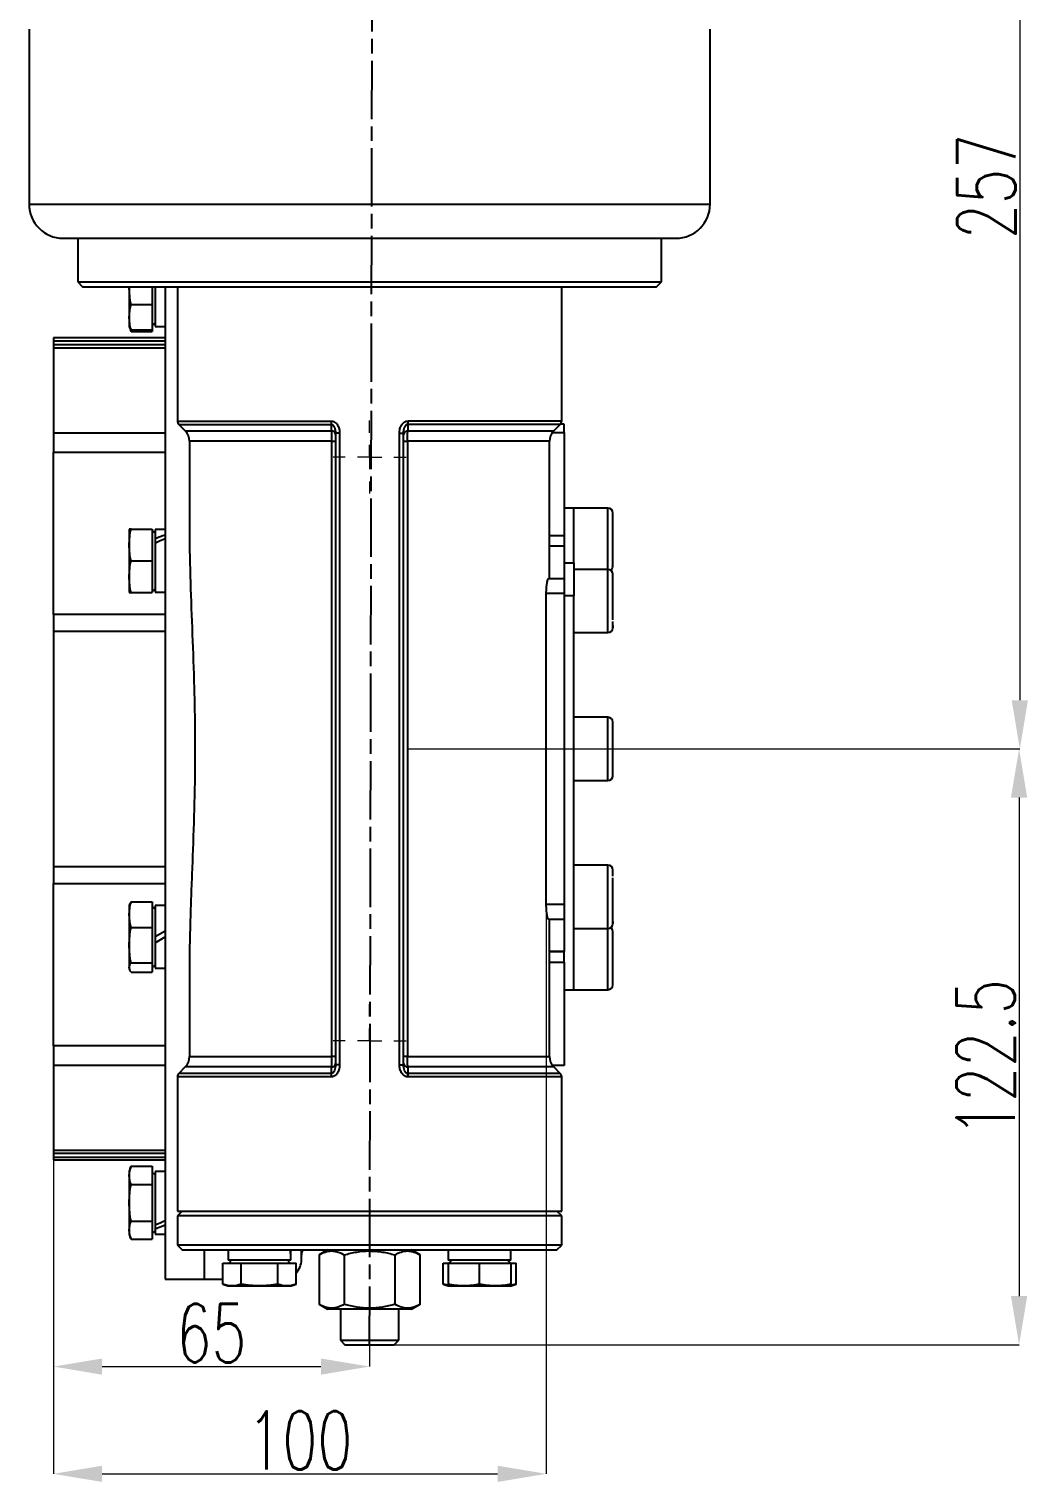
# Model space of a CAD drawing. Header units: millimetres. Extents: x 2301 to 4250, y 838 to 2217.
# Drawn here: x 2814.7 to 3020.1, y 1439.3 to 1738 of the extents above; entities that cross this region are included whole.
import ezdxf

# ---------------------------------------------------------------- set-up
doc = ezdxf.new("R2010")
doc.units = ezdxf.units.MM
doc.linetypes.add('AM_ISO08W050', pattern=[18, 12, -1.5, 3, -1.5])
for name, color, linetype, lineweight in [('10', 7, 'Continuous', 0), ('AM_5', 3, 'Continuous', 25), ('AM_7', 4, 'AM_ISO08W050', 25)]:
    doc.layers.add(name, color=color, linetype=linetype, lineweight=lineweight)
doc.styles.add('SLDTEXTSTYLE1', font='txt.shx', dxfattribs={"width": 0.7, "bigfont": 'gbcbig.shx'})
doc.dimstyles.new('SLDDIMSTYLE12$0', dxfattribs={"dimtxt": 12, "dimasz": 10, "dimexe": 0, "dimexo": 0.0625, "dimgap": 0.875, "dimtad": 1, "dimdec": 1, "dimlfac": 1.8, "dimrnd": 1e-09, "dimzin": 12, "dimdsep": 46, "dimtxsty": 'SLDTEXTSTYLE1', "dimcen": 0.09, "dimdle": 8.16, "dimclrd": 3, "dimclre": 3, "dimadec": 0, "dimazin": 3, "dimtfac": 1, "dimtdec": 1, "dimtofl": 0, "dimtmove": 0, "dimatfit": 3, "dimfxl": 0, "dimfrac": 2, "dimtolj": 1, "dimlwd": 5, "dimlwe": 5, "dimarcsym": 0})

# ---------------------------------------------------------------- blocks, each defined once
blk = doc.blocks.new('SW_CENTERMARKSYMBOL_5')
at = {"layer": '10', "color": 0}
for p, q in [((0, 1), (0, 1.5)), ((-1, 0), (-1.5, 0)), ((0, 0), (-0.5, 0)), ((0, 0), (0, 0.5)), ((0, 0), (0, -0.5)), ((0, 0), (0.5, 0)), ((1, 0), (1.5, 0)), ((0, -1), (0, -1.5))]:
    blk.add_line(p, q, dxfattribs=at)
blk = doc.blocks.new('SW_CENTERMARKSYMBOL_6')
at = {"layer": '10', "color": 0}
for p, q in [((0, 1), (0, 1.5)), ((-1, 0), (-1.5, 0)), ((0, 0), (-0.5, 0)), ((0, 0), (0, 0.5)), ((0, 0), (0, -0.5)), ((0, 0), (0.5, 0)), ((1, 0), (1.5, 0)), ((0, -1), (0, -1.5))]:
    blk.add_line(p, q, dxfattribs=at)
blk = doc.blocks.new('*D64')
at = {"layer": 'AM_5', "color": 3, "lineweight": 5, "transparency": 16777216}
blk.add_line((2944.78, 1824.98), (3018.4, 1824.98), dxfattribs=at)
at = {"layer": 'AM_5', "color": 3, "linetype": 'Continuous', "lineweight": 5, "transparency": 16777216}
for p, q in [((3018.4, 1814.98), (3018.4, 1599.98)), ((2892.57, 1589.98), (3018.4, 1589.98))]:
    blk.add_line(p, q, dxfattribs=at)
at = {"layer": 'AM_5', "color": 3, "transparency": 16777216}
for points in [[(3016.74, 1814.98), (3020.07, 1814.98), (3018.4, 1824.98)], [(3016.74, 1599.98), (3020.07, 1599.98), (3018.4, 1589.98)]]:
    blk.add_solid(points, dxfattribs=at)
at = {"layer": 'Defpoints', "color": 0, "transparency": 16777216}
for p in [(2944.72, 1824.98), (2892.51, 1589.98), (3018.4, 1589.98)]:
    blk.add_point(p, dxfattribs=at)
at = {"layer": 'AM_5', "color": 0, "transparency": 16777216, "insert": (3011.53, 1705.6), "char_height": 12, "attachment_point": 5, "rotation": 90, "style": 'SLDTEXTSTYLE1'}
blk.add_mtext('\\A1;257', dxfattribs=at)
blk = doc.blocks.new('*D65')
at = {"layer": 'AM_5', "color": 3, "lineweight": 5, "transparency": 16777216}
blk.add_line((2892.57, 1589.98), (3018.25, 1589.98), dxfattribs=at)
at = {"layer": 'AM_5', "color": 3, "linetype": 'Continuous', "lineweight": 5, "transparency": 16777216}
for p, q in [((3018.25, 1579.98), (3018.25, 1477.48)), ((2884.78, 1467.48), (3018.25, 1467.48))]:
    blk.add_line(p, q, dxfattribs=at)
at = {"layer": 'AM_5', "color": 3, "transparency": 16777216}
for points in [[(3016.58, 1579.98), (3019.92, 1579.98), (3018.25, 1589.98)], [(3016.58, 1477.48), (3019.92, 1477.48), (3018.25, 1467.48)]]:
    blk.add_solid(points, dxfattribs=at)
at = {"layer": 'Defpoints', "color": 0, "transparency": 16777216}
for p in [(2892.51, 1589.98), (2884.72, 1467.48), (3018.25, 1467.48)]:
    blk.add_point(p, dxfattribs=at)
at = {"layer": 'AM_5', "color": 0, "transparency": 16777216, "insert": (3011.38, 1526.44), "char_height": 12, "attachment_point": 5, "rotation": 90, "style": 'SLDTEXTSTYLE1'}
blk.add_mtext('\\A1;122.5', dxfattribs=at)
blk = doc.blocks.new('*D51')
at = {"layer": 'AM_5', "color": 3, "lineweight": 5, "transparency": 16777216}
blk.add_line((2819.72, 1505.42), (2819.72, 1463), dxfattribs=at)
at = {"layer": 'AM_5', "color": 3, "linetype": 'Continuous', "lineweight": 5, "transparency": 16777216}
for p, q in [((2884.72, 1474.93), (2884.72, 1463)), ((2829.72, 1463), (2874.72, 1463))]:
    blk.add_line(p, q, dxfattribs=at)
at = {"layer": 'AM_5', "color": 3, "transparency": 16777216}
for points in [[(2829.72, 1464.66), (2829.72, 1461.33), (2819.72, 1463)], [(2874.72, 1464.66), (2874.72, 1461.33), (2884.72, 1463)]]:
    blk.add_solid(points, dxfattribs=at)
at = {"layer": 'Defpoints', "color": 0, "transparency": 16777216}
for p in [(2819.72, 1505.48), (2884.72, 1475), (2884.72, 1463)]:
    blk.add_point(p, dxfattribs=at)
at = {"layer": 'AM_5', "color": 0, "transparency": 16777216, "insert": (2852.22, 1469.87), "char_height": 12, "attachment_point": 5, "style": 'SLDTEXTSTYLE1'}
blk.add_mtext('\\A1;65', dxfattribs=at)
blk = doc.blocks.new('*D66')
at = {"layer": 'AM_5', "color": 3, "linetype": 'Continuous', "lineweight": 5, "transparency": 16777216}
for p, q in [((2921.05, 1557.92), (2921.05, 1440.95)), ((2829.72, 1440.95), (2911.05, 1440.95))]:
    blk.add_line(p, q, dxfattribs=at)
at = {"layer": 'AM_5', "color": 3, "lineweight": 5, "transparency": 16777216}
blk.add_line((2819.72, 1505.42), (2819.72, 1440.95), dxfattribs=at)
at = {"layer": 'AM_5', "color": 3, "transparency": 16777216}
for points in [[(2829.72, 1442.62), (2829.72, 1439.28), (2819.72, 1440.95)], [(2911.05, 1442.62), (2911.05, 1439.28), (2921.05, 1440.95)]]:
    blk.add_solid(points, dxfattribs=at)
at = {"layer": 'Defpoints', "color": 0, "transparency": 16777216}
for p in [(2921.05, 1557.98), (2819.72, 1505.48), (2921.05, 1440.95)]:
    blk.add_point(p, dxfattribs=at)
at = {"layer": 'AM_5', "color": 0, "transparency": 16777216, "insert": (2870.39, 1447.82), "char_height": 12, "attachment_point": 5, "style": 'SLDTEXTSTYLE1'}
blk.add_mtext('\\A1;100', dxfattribs=at)

msp = doc.modelspace()

# ---------------------------------------------------------------- linework, layer by layer
at = {"color": 7, "linetype": 'Continuous', "lineweight": 25}
for p, q in [((2814.721, 1737.979), (2814.721, 1701.98)), ((2954.721, 1701.98), (2954.721, 1737.979)), ((2814.721, 1701.98), (2954.721, 1701.98)), ((2824.721, 1694.98), (2824.721, 1685.98)), ((2944.721, 1685.98), (2944.721, 1694.98)), ((2824.721, 1685.98), (2825.721, 1684.98)), ((2824.721, 1685.98), (2944.721, 1685.98)), ((2825.721, 1684.98), (2943.721, 1684.98)), ((2835.321, 1684.974), (2835.321, 1678.695)), ((2840.021, 1684.98), (2840.021, 1681.349)), ((2840.621, 1684.98), (2840.621, 1676.852)), ((2842.721, 1684.98), (2842.721, 1480.98)), ((2845.221, 1684.98), (2845.221, 1657.394)), ((2924.221, 1657.394), (2924.221, 1684.98)), ((2943.721, 1684.98), (2944.721, 1685.98)), ((2835.321, 1678.695), (2835.321, 1676.792)), ((2835.687, 1681.349), (2840.021, 1681.349)), ((2840.021, 1681.349), (2840.021, 1676.042)), ((2835.321, 1676.792), (2835.414, 1676.535)), ((2835.491, 1676.562), (2835.687, 1676.042)), ((2835.51, 1676.273), (2835.687, 1675.786)), ((2835.687, 1675.786), (2835.642, 1676.016)), ((2840.021, 1676.042), (2835.687, 1676.042)), ((2835.687, 1675.786), (2840.021, 1675.786)), ((2840.021, 1676.957), (2840.621, 1677.557)), ((2840.021, 1676.042), (2840.021, 1675.786)), ((2840.621, 1676.852), (2842.721, 1676.852)), ((2842.721, 1674.48), (2819.721, 1674.48)), ((2819.721, 1674.48), (2819.721, 1673.904)), ((2819.721, 1673.904), (2842.721, 1673.904)), ((2819.721, 1673.904), (2819.721, 1673.089)), ((2842.721, 1673.089), (2819.721, 1673.089)), ((2819.721, 1673.089), (2819.721, 1672.445)), ((2819.721, 1672.445), (2842.721, 1672.445)), ((2819.721, 1672.445), (2819.721, 1654.975)), ((2819.721, 1654.975), (2842.721, 1654.975)), ((2819.721, 1654.975), (2819.721, 1650.997)), ((2845.221, 1657.394), (2876.804, 1657.394)), ((2845.514, 1656.687), (2846.842, 1655.358)), ((2845.514, 1656.687), (2876.863, 1656.687)), ((2846.842, 1655.358), (2876.867, 1655.358)), ((2876.867, 1655.358), (2876.863, 1656.687)), ((2877.721, 1654.927), (2877.721, 1525.032)), ((2878.565, 1654.927), (2877.721, 1654.927)), ((2878.565, 1654.927), (2878.565, 1525.032)), ((2890.877, 1525.032), (2890.877, 1654.927)), ((2890.877, 1654.927), (2891.721, 1654.927)), ((2891.721, 1525.032), (2891.721, 1654.927)), ((2892.579, 1656.687), (2892.574, 1655.358)), ((2892.574, 1655.358), (2922.6, 1655.358)), ((2923.928, 1656.687), (2892.579, 1656.687)), ((2924.221, 1657.394), (2892.638, 1657.394)), ((2922.318, 1655.034), (2924.721, 1655.034)), ((2922.6, 1655.358), (2923.928, 1656.687)), ((2924.721, 1656.761), (2923.995, 1656.761)), ((2924.721, 1655.034), (2924.721, 1656.761)), ((2924.721, 1655.034), (2924.721, 1633.82)), ((2847.721, 1653.237), (2847.721, 1633.35)), ((2876.931, 1653.237), (2847.721, 1653.237)), ((2876.931, 1653.237), (2877.721, 1653.237)), ((2876.931, 1526.722), (2876.931, 1653.237)), ((2891.721, 1653.237), (2892.51, 1653.237)), ((2892.51, 1653.237), (2892.51, 1526.722)), ((2921.721, 1653.237), (2892.51, 1653.237)), ((2921.721, 1624.98), (2921.721, 1653.237)), ((2819.721, 1650.997), (2842.721, 1650.997)), ((2819.721, 1617.616), (2819.721, 1650.997)), ((2926.721, 1639.48), (2924.721, 1639.48)), ((2933.721, 1639.48), (2926.721, 1639.48)), ((2926.721, 1628.163), (2926.721, 1639.48)), ((2933.721, 1626.885), (2933.721, 1639.48)), ((2835.321, 1635.131), (2835.321, 1631.881)), ((2835.687, 1635.131), (2840.021, 1635.131)), ((2840.021, 1635.131), (2840.021, 1628.631)), ((2840.621, 1634.366), (2840.021, 1634.966)), ((2842.721, 1635.071), (2840.621, 1635.071)), ((2840.621, 1635.071), (2840.621, 1633.184)), ((2835.321, 1631.881), (2835.321, 1625.381)), ((2840.621, 1633.184), (2840.621, 1632.686)), ((2840.621, 1632.686), (2840.621, 1632.246)), ((2840.621, 1632.246), (2840.621, 1622.191)), ((2924.721, 1633.82), (2921.721, 1633.82)), ((2924.721, 1631.699), (2921.721, 1631.699)), ((2924.721, 1633.82), (2924.721, 1631.699)), ((2924.721, 1631.699), (2924.721, 1624.98)), ((2835.687, 1628.631), (2840.021, 1628.631)), ((2840.021, 1628.631), (2840.021, 1622.131)), ((2926.721, 1628.163), (2924.721, 1628.163)), ((2926.721, 1628.163), (2926.721, 1621.48)), ((2835.321, 1625.381), (2835.321, 1622.131)), ((2924.721, 1624.98), (2921.504, 1624.98)), ((2924.721, 1624.98), (2924.721, 1621.98)), ((2933.721, 1626.885), (2926.721, 1626.885)), ((2933.721, 1613.885), (2933.721, 1626.885)), ((2835.687, 1622.131), (2840.021, 1622.131)), ((2840.021, 1622.296), (2840.621, 1622.896)), ((2840.621, 1622.191), (2842.721, 1622.191)), ((2921.053, 1557.98), (2921.053, 1621.98)), ((2921.053, 1621.98), (2924.721, 1621.98)), ((2924.721, 1621.98), (2924.721, 1557.98)), ((2926.721, 1621.48), (2924.721, 1621.48)), ((2926.721, 1540.48), (2926.721, 1621.48)), ((2842.721, 1617.616), (2819.721, 1617.616)), ((2819.721, 1617.616), (2819.721, 1614.152)), ((2842.721, 1614.152), (2819.721, 1614.152)), ((2819.721, 1614.152), (2819.721, 1565.808)), ((2926.721, 1613.885), (2933.721, 1613.885)), ((2933.721, 1596.48), (2926.721, 1596.48)), ((2933.721, 1583.48), (2933.721, 1596.48)), ((2926.721, 1583.48), (2933.721, 1583.48)), ((2819.721, 1565.808), (2842.721, 1565.808)), ((2819.721, 1565.808), (2819.721, 1562.344)), ((2933.721, 1566.074), (2926.721, 1566.074)), ((2933.721, 1553.074), (2933.721, 1566.074)), ((2819.721, 1562.344), (2842.721, 1562.344)), ((2819.721, 1528.962), (2819.721, 1562.344)), ((2835.414, 1558.086), (2835.321, 1557.829)), ((2835.321, 1557.829), (2835.321, 1555.925)), ((2835.687, 1558.578), (2835.491, 1558.058)), ((2835.687, 1558.578), (2840.021, 1558.578)), ((2840.021, 1558.578), (2840.021, 1553.271)), ((2840.621, 1557.064), (2840.021, 1557.664)), ((2842.721, 1557.769), (2840.621, 1557.769)), ((2840.621, 1557.769), (2840.621, 1551.329)), ((2924.721, 1557.98), (2921.053, 1557.98)), ((2924.721, 1557.98), (2924.721, 1554.98)), ((2835.321, 1555.925), (2835.321, 1549.646)), ((2835.687, 1553.271), (2840.021, 1553.271)), ((2840.021, 1553.271), (2840.021, 1546.021)), ((2921.504, 1554.98), (2924.721, 1554.98)), ((2921.721, 1526.722), (2921.721, 1554.98)), ((2924.721, 1554.98), (2924.721, 1548.346)), ((2842.721, 1552.541), (2840.621, 1551.329)), ((2840.621, 1551.329), (2840.621, 1550.116)), ((2840.621, 1550.116), (2842.721, 1551.329)), ((2926.721, 1553.074), (2933.721, 1553.074)), ((2933.721, 1540.48), (2933.721, 1553.074)), ((2835.321, 1549.646), (2835.321, 1545.05)), ((2840.621, 1550.116), (2840.621, 1544.889)), ((2924.721, 1548.346), (2921.721, 1548.346)), ((2924.721, 1548.26), (2921.721, 1548.26)), ((2924.721, 1548.26), (2924.721, 1548.346)), ((2924.721, 1546.139), (2924.721, 1548.26)), ((2835.321, 1545.05), (2835.321, 1544.829)), ((2835.321, 1544.829), (2835.414, 1544.572)), ((2835.687, 1546.021), (2840.021, 1546.021)), ((2840.021, 1546.021), (2840.021, 1544.079)), ((2840.021, 1544.994), (2840.621, 1545.594)), ((2840.621, 1544.889), (2842.721, 1544.889)), ((2847.721, 1546.609), (2847.721, 1526.722)), ((2921.721, 1546.139), (2924.721, 1546.139)), ((2924.721, 1546.139), (2924.721, 1524.926)), ((2835.687, 1544.079), (2840.021, 1544.079)), ((2924.721, 1540.48), (2926.721, 1540.48)), ((2926.721, 1540.48), (2933.721, 1540.48)), ((2819.721, 1528.962), (2819.721, 1524.984)), ((2842.721, 1528.962), (2819.721, 1528.962)), ((2847.721, 1526.722), (2876.931, 1526.722)), ((2877.721, 1526.722), (2876.931, 1526.722)), ((2892.51, 1526.722), (2891.721, 1526.722)), ((2892.51, 1526.722), (2921.721, 1526.722)), ((2819.721, 1524.984), (2842.721, 1524.984)), ((2819.721, 1524.984), (2819.721, 1507.514)), ((2846.842, 1524.601), (2845.514, 1523.273)), ((2876.867, 1524.601), (2846.842, 1524.601)), ((2876.863, 1523.273), (2876.867, 1524.601)), ((2878.565, 1525.032), (2877.721, 1525.032)), ((2890.877, 1525.032), (2891.721, 1525.032)), ((2892.574, 1524.601), (2892.579, 1523.273)), ((2922.6, 1524.601), (2892.574, 1524.601)), ((2924.721, 1524.926), (2922.318, 1524.926)), ((2923.928, 1523.273), (2922.6, 1524.601)), ((2845.221, 1522.565), (2845.221, 1494.98)), ((2876.804, 1522.565), (2845.221, 1522.565)), ((2876.863, 1523.273), (2845.514, 1523.273)), ((2923.928, 1523.273), (2892.579, 1523.273)), ((2924.221, 1522.565), (2892.638, 1522.565)), ((2924.221, 1494.98), (2924.221, 1522.565)), ((2819.721, 1507.514), (2842.721, 1507.514)), ((2819.721, 1507.514), (2819.721, 1506.87)), ((2819.721, 1506.87), (2842.721, 1506.87)), ((2819.721, 1506.87), (2819.721, 1506.056)), ((2819.721, 1506.056), (2842.721, 1506.056)), ((2819.721, 1506.056), (2819.721, 1505.48)), ((2819.721, 1505.48), (2842.721, 1505.48)), ((2835.687, 1504.173), (2835.321, 1503.168)), ((2835.321, 1503.168), (2835.321, 1502.297)), ((2835.687, 1504.173), (2840.021, 1504.173)), ((2840.021, 1504.173), (2840.021, 1500.421)), ((2840.621, 1502.403), (2840.021, 1503.003)), ((2842.721, 1503.108), (2840.621, 1503.108)), ((2840.621, 1503.108), (2840.621, 1492.114)), ((2835.321, 1502.297), (2835.321, 1496.668)), ((2835.687, 1500.421), (2840.021, 1500.421)), ((2840.021, 1500.421), (2840.021, 1492.915)), ((2835.321, 1496.668), (2835.321, 1491.039)), ((2846.221, 1494.98), (2845.221, 1493.98)), ((2845.221, 1494.98), (2924.221, 1494.98)), ((2845.221, 1493.98), (2845.221, 1487.98)), ((2924.221, 1493.98), (2845.221, 1493.98)), ((2924.221, 1493.98), (2923.221, 1494.98)), ((2924.221, 1487.98), (2924.221, 1493.98)), ((2835.321, 1491.039), (2835.321, 1490.168)), ((2835.687, 1492.915), (2840.021, 1492.915)), ((2840.021, 1492.915), (2840.021, 1489.162)), ((2840.021, 1490.333), (2840.621, 1490.933)), ((2840.621, 1492.114), (2840.621, 1491.847)), ((2840.621, 1491.847), (2840.621, 1491.338)), ((2840.621, 1491.338), (2840.621, 1490.228)), ((2835.321, 1490.168), (2835.687, 1489.162)), ((2835.687, 1489.162), (2840.021, 1489.162)), ((2840.621, 1490.228), (2842.721, 1490.228)), ((2845.221, 1487.98), (2846.221, 1486.98)), ((2924.221, 1487.98), (2845.221, 1487.98)), ((2923.221, 1486.98), (2924.221, 1487.98)), ((2846.221, 1486.98), (2923.221, 1486.98)), ((2850.721, 1486.98), (2850.721, 1480.98)), ((2855.653, 1486.98), (2855.653, 1484.88)), ((2868.533, 1484.88), (2855.653, 1484.88)), ((2856.358, 1484.88), (2855.758, 1484.28)), ((2868.428, 1484.28), (2867.828, 1484.88)), ((2868.533, 1484.88), (2868.533, 1486.98)), ((2876.096, 1486.98), (2874.329, 1485.959)), ((2874.329, 1485.959), (2874.329, 1475.8)), ((2879.525, 1485.959), (2879.525, 1475.8)), ((2889.917, 1485.959), (2889.917, 1475.8)), ((2895.113, 1485.959), (2893.346, 1486.98)), ((2895.113, 1475.8), (2895.113, 1485.959)), ((2900.908, 1486.98), (2900.908, 1484.88)), ((2913.788, 1484.88), (2900.908, 1484.88)), ((2901.613, 1484.88), (2901.013, 1484.28)), ((2913.683, 1484.28), (2913.083, 1484.88)), ((2913.788, 1484.88), (2913.788, 1486.98)), ((2854.588, 1479.946), (2854.588, 1484.28)), ((2854.588, 1484.28), (2858.341, 1484.28)), ((2858.341, 1479.946), (2858.341, 1484.28)), ((2858.341, 1484.28), (2865.846, 1484.28)), ((2865.846, 1479.946), (2865.846, 1484.28)), ((2865.846, 1484.28), (2869.599, 1484.28)), ((2869.599, 1479.946), (2869.599, 1484.28)), ((2899.843, 1479.946), (2899.843, 1484.28)), ((2899.843, 1484.28), (2900.848, 1484.28)), ((2900.848, 1484.28), (2900.848, 1479.946)), ((2900.848, 1484.28), (2907.348, 1484.28)), ((2907.348, 1479.946), (2907.348, 1484.28)), ((2907.348, 1484.28), (2913.848, 1484.28)), ((2913.848, 1484.28), (2914.854, 1484.28)), ((2913.848, 1479.946), (2913.848, 1484.28)), ((2914.854, 1479.946), (2914.854, 1484.28)), ((2842.721, 1480.98), (2850.721, 1480.98)), ((2850.721, 1480.98), (2854.588, 1480.98)), ((2854.588, 1479.946), (2855.593, 1479.58)), ((2855.593, 1479.58), (2856.464, 1479.58)), ((2856.464, 1479.58), (2862.093, 1479.58)), ((2862.093, 1479.58), (2867.723, 1479.58)), ((2867.723, 1479.58), (2868.593, 1479.58)), ((2868.593, 1479.58), (2869.599, 1479.946)), ((2899.843, 1479.946), (2900.848, 1479.58)), ((2900.848, 1479.75), (2899.843, 1479.946)), ((2900.848, 1479.58), (2904.098, 1479.58)), ((2904.098, 1479.58), (2910.598, 1479.58)), ((2910.598, 1479.58), (2913.848, 1479.58)), ((2913.848, 1479.58), (2914.854, 1479.946)), ((2914.854, 1479.946), (2913.848, 1479.75)), ((2874.329, 1475.8), (2876.096, 1474.78)), ((2893.346, 1474.78), (2895.113, 1475.8)), ((2893.346, 1474.78), (2876.096, 1474.78)), ((2878.721, 1474.78), (2878.721, 1468.427)), ((2890.721, 1468.427), (2890.721, 1474.78)), ((2878.721, 1468.427), (2879.668, 1467.48)), ((2878.721, 1468.427), (2890.721, 1468.427)), ((2879.668, 1467.48), (2889.774, 1467.48)), ((2889.774, 1467.48), (2890.721, 1468.427))]:
    msp.add_line(p, q, dxfattribs=at)
for centre, radius, start, end in [((2821.721, 1701.98), 7, 180, 270), ((2947.721, 1701.98), 7, 270, 0), ((2846.221, 1657.394), 1, 180, 225), ((2844.721, 1653.237), 3, 0, 45), ((2880.592, 1657.352), 3.789, 179.37276, 190.11896), ((2876.887, 1654.513), 0.845, 9.38345, 91.32758), ((2892.555, 1654.513), 0.845, 88.67242, 170.61655), ((2888.849, 1657.352), 3.789, 349.88104, 0.62724), ((2924.721, 1653.237), 3, 135, 180), ((2923.221, 1657.394), 1, 315, 0), ((2933.721, 1638.48), 1, 0, 90), ((2933.721, 1625.885), 1, 0, 90), ((2933.721, 1627.48), 1, 307.13605, 0), ((2933.721, 1614.885), 1, 270, 0), ((2933.721, 1595.48), 1, 0, 90), ((2933.721, 1584.48), 1, 270, 0), ((2933.721, 1565.074), 1, 0, 90), ((2933.721, 1554.074), 1, 270, 0), ((2933.721, 1552.48), 1, 0, 52.86395), ((2933.721, 1541.48), 1, 270, 0), ((2844.721, 1526.722), 3, 315, 0), ((2924.721, 1526.722), 3, 180, 225), ((2876.887, 1525.446), 0.845, 268.67242, 350.61655), ((2892.555, 1525.446), 0.845, 189.38345, 271.32758), ((2846.221, 1522.565), 1, 135, 180), ((2880.592, 1522.607), 3.789, 169.88104, 180.62724), ((2888.849, 1522.607), 3.789, 359.37276, 10.11896), ((2923.221, 1522.565), 1, 0, 45), ((2866.721, 1484.98), 4, 316.01603, 360), ((2872.721, 1485.98), 2, 150, 180)]:
    msp.add_arc(centre, radius, start, end, dxfattribs=at)
for centre, major_axis, ratio, start_param, end_param in [((2840.621, 1628.631), (11.01, 5.224), 0.3419987, 1.2205244, 1.409921), ((2842.721, 1628.631), (11.01, 5.224), 0.3419987, 1.409921, 1.5993177), ((2840.621, 1496.668), (11.01, 5.224), 0.3419987, 4.5515137, 4.7409104), ((2842.721, 1496.668), (11.01, 5.224), 0.3419987, 4.362117, 4.5515137), ((2862.093, 1484.88), (0, 11.154), 0.5773503, 4.712389, 4.9017857), ((2862.093, 1486.98), (0, 11.154), 0.5773503, 4.6181162, 4.712389)]:
    msp.add_ellipse(centre, major_axis=major_axis, ratio=ratio, start_param=start_param, end_param=end_param, dxfattribs=at)
for points, knots in [([(2821.721, 1694.98), (2821.721, 1694.98), (2828.359, 1694.98), (2851.988, 1694.98), (2868.013, 1694.98), (2901.429, 1694.98), (2917.454, 1694.98), (2941.083, 1694.98), (2947.721, 1694.98), (2947.721, 1694.98)], [0, 0, 0, 0, 0.25, 0.25, 0.5, 0.5, 0.75, 0.75, 1, 1, 1, 1]), ([(2876.804, 1657.394), (2876.844, 1657.393), (2876.922, 1657.391), (2877.04, 1657.376), (2877.154, 1657.351), (2877.267, 1657.317), (2877.377, 1657.272), (2877.485, 1657.217), (2877.669, 1657.105), (2877.914, 1656.894), (2878.161, 1656.555), (2878.35, 1656.173), (2878.461, 1655.816), (2878.526, 1655.492), (2878.559, 1655.213), (2878.563, 1655.023), (2878.565, 1654.927)], [0, 0, 0, 0, 0.0359777, 0.0714782, 0.1067522, 0.1420549, 0.177641, 0.2137593, 0.2506477, 0.3715956, 0.5007582, 0.6220505, 0.7499647, 0.8318195, 0.9149841, 1, 1, 1, 1]), ([(2876.863, 1656.687), (2876.932, 1656.694), (2876.999, 1656.685), (2877.131, 1656.634), (2877.193, 1656.593), (2877.363, 1656.432), (2877.455, 1656.278), (2877.595, 1655.93), (2877.643, 1655.739), (2877.707, 1655.338), (2877.721, 1655.134), (2877.721, 1654.927)], [0, 0, 0, 0, 0.125, 0.125, 0.25, 0.25, 0.5, 0.5, 0.75, 0.75, 1, 1, 1, 1]), ([(2876.867, 1655.358), (2876.888, 1655.079), (2876.903, 1654.75), (2876.92, 1654.206), (2876.924, 1654.015), (2876.93, 1653.631), (2876.931, 1653.436), (2876.931, 1653.237)], [0, 0, 0, 0, 0.5, 0.5, 0.75, 0.75, 1, 1, 1, 1]), ([(2890.877, 1654.927), (2890.877, 1654.985), (2890.879, 1655.099), (2890.891, 1655.269), (2890.91, 1655.436), (2890.937, 1655.601), (2890.991, 1655.849), (2891.091, 1656.171), (2891.28, 1656.554), (2891.527, 1656.893), (2891.795, 1657.124), (2892.035, 1657.262), (2892.229, 1657.338), (2892.431, 1657.385), (2892.569, 1657.391), (2892.638, 1657.394)], [0, 0, 0, 0, 0.0511084, 0.1014858, 0.151244, 0.2004988, 0.2493698, 0.3775102, 0.499052, 0.6282754, 0.7493044, 0.8133539, 0.8755899, 0.9373493, 1, 1, 1, 1]), ([(2891.721, 1654.927), (2891.721, 1655.136), (2891.736, 1655.34), (2891.799, 1655.739), (2891.848, 1655.932), (2891.987, 1656.279), (2892.079, 1656.433), (2892.306, 1656.647), (2892.442, 1656.701), (2892.579, 1656.687)], [0, 0, 0, 0, 0.25, 0.25, 0.5, 0.5, 0.75, 0.75, 1, 1, 1, 1]), ([(2892.51, 1653.237), (2892.51, 1653.638), (2892.516, 1654.026), (2892.533, 1654.57), (2892.54, 1654.745), (2892.555, 1655.069), (2892.564, 1655.219), (2892.574, 1655.358)], [0, 0, 0, 0, 0.5, 0.5, 0.75, 0.75, 1, 1, 1, 1]), ([(2934.721, 1632.98), (2934.721, 1634.438), (2934.721, 1635.837), (2934.721, 1637.9), (2934.721, 1638.48), (2934.721, 1638.48)], [0, 0, 0, 0, 0.5, 0.5, 1, 1, 1, 1]), ([(2847.721, 1633.35), (2847.721, 1629.91), (2847.809, 1626.424), (2848.047, 1619.362), (2848.197, 1615.787), (2848.475, 1608.544), (2848.603, 1604.876), (2848.738, 1599.303), (2848.773, 1597.431), (2848.82, 1593.705), (2848.832, 1591.847), (2848.832, 1586.284), (2848.784, 1582.593), (2848.608, 1575.244), (2848.481, 1571.586), (2848.272, 1566.125), (2848.199, 1564.308), (2848.058, 1560.685), (2847.99, 1558.889), (2847.81, 1553.547), (2847.721, 1550.048), (2847.721, 1546.609)], [0, 0, 0, 0, 0.125, 0.125, 0.25, 0.25, 0.375, 0.375, 0.4375, 0.4375, 0.5, 0.5, 0.625, 0.625, 0.75, 0.75, 0.8125, 0.8125, 0.875, 0.875, 1, 1, 1, 1]), ([(2934.721, 1627.48), (2934.721, 1627.48), (2934.721, 1628.059), (2934.721, 1630.122), (2934.721, 1631.521), (2934.721, 1632.98)], [0, 0, 0, 0, 0.5, 0.5, 1, 1, 1, 1]), ([(2921.053, 1621.98), (2921.053, 1622.179), (2921.056, 1622.375), (2921.071, 1622.759), (2921.082, 1622.951), (2921.11, 1623.314), (2921.127, 1623.487), (2921.166, 1623.813), (2921.188, 1623.967), (2921.235, 1624.242), (2921.259, 1624.366), (2921.31, 1624.584), (2921.336, 1624.677), (2921.386, 1624.826), (2921.411, 1624.883), (2921.46, 1624.96), (2921.482, 1624.98), (2921.504, 1624.98)], [0, 0, 0, 0, 0.125, 0.125, 0.25, 0.25, 0.375, 0.375, 0.5, 0.5, 0.625, 0.625, 0.75, 0.75, 0.875, 0.875, 1, 1, 1, 1]), ([(2934.721, 1616.496), (2934.721, 1617.265), (2934.721, 1618.245), (2934.721, 1620.379), (2934.721, 1621.485), (2934.721, 1623.495), (2934.721, 1624.354), (2934.721, 1625.563), (2934.721, 1625.885), (2934.721, 1625.885)], [0, 0, 0, 0, 0.25, 0.25, 0.5, 0.5, 0.75, 0.75, 1, 1, 1, 1]), ([(2934.721, 1615.329), (2934.721, 1615.205), (2934.721, 1614.952), (2934.721, 1614.847), (2934.721, 1614.968), (2934.721, 1615.313), (2934.721, 1615.845), (2934.721, 1616.146)], [0, 0, 0, 0, 0.1833323, 0.3755484, 0.5677645, 0.7559863, 1, 1, 1, 1]), ([(2934.721, 1584.48), (2934.721, 1584.48), (2934.721, 1585.059), (2934.721, 1587.122), (2934.721, 1588.521), (2934.721, 1591.438), (2934.721, 1592.837), (2934.721, 1594.9), (2934.721, 1595.48), (2934.721, 1595.48)], [0, 0, 0, 0, 0.25, 0.25, 0.5, 0.5, 0.75, 0.75, 1, 1, 1, 1]), ([(2934.721, 1563.813), (2934.721, 1564.113), (2934.721, 1564.643), (2934.721, 1565.001), (2934.721, 1565.05), (2934.721, 1565.074)], [0, 0, 0, 0, 0.3907619, 0.6921826, 1, 1, 1, 1]), ([(2934.721, 1554.518), (2934.721, 1554.394), (2934.721, 1554.141), (2934.721, 1554.038), (2934.721, 1554.151), (2934.721, 1554.588), (2934.721, 1555.591), (2934.721, 1557.071), (2934.721, 1558.447), (2934.721, 1559.575), (2934.721, 1560.699), (2934.721, 1562.09), (2934.721, 1562.922), (2934.721, 1563.463)], [0, 0, 0, 0, 0.0714521, 0.1463666, 0.2212811, 0.2946388, 0.4309111, 0.5671833, 0.640541, 0.7154555, 0.79037, 0.8637278, 1, 1, 1, 1]), ([(2921.504, 1554.98), (2921.482, 1554.98), (2921.46, 1554.999), (2921.412, 1555.075), (2921.387, 1555.132), (2921.336, 1555.282), (2921.31, 1555.374), (2921.26, 1555.59), (2921.235, 1555.716), (2921.189, 1555.991), (2921.167, 1556.142), (2921.128, 1556.469), (2921.111, 1556.644), (2921.068, 1557.186), (2921.053, 1557.581), (2921.053, 1557.98)], [0, 0, 0, 0, 0.125, 0.125, 0.25, 0.25, 0.375, 0.375, 0.5, 0.5, 0.625, 0.625, 0.75, 0.75, 1, 1, 1, 1]), ([(2934.721, 1546.98), (2934.721, 1548.438), (2934.721, 1549.837), (2934.721, 1551.9), (2934.721, 1552.48), (2934.721, 1552.48)], [0, 0, 0, 0, 0.5, 0.5, 1, 1, 1, 1]), ([(2934.721, 1541.48), (2934.721, 1541.48), (2934.721, 1542.059), (2934.721, 1544.122), (2934.721, 1545.521), (2934.721, 1546.98)], [0, 0, 0, 0, 0.5, 0.5, 1, 1, 1, 1]), ([(2876.931, 1526.722), (2876.931, 1526.322), (2876.926, 1525.933), (2876.909, 1525.389), (2876.902, 1525.214), (2876.886, 1524.891), (2876.877, 1524.74), (2876.867, 1524.601)], [0, 0, 0, 0, 0.5, 0.5, 0.75, 0.75, 1, 1, 1, 1]), ([(2892.574, 1524.601), (2892.554, 1524.881), (2892.538, 1525.209), (2892.522, 1525.753), (2892.517, 1525.944), (2892.512, 1526.328), (2892.51, 1526.524), (2892.51, 1526.722)], [0, 0, 0, 0, 0.5, 0.5, 0.75, 0.75, 1, 1, 1, 1]), ([(2878.565, 1525.032), (2878.564, 1524.974), (2878.563, 1524.86), (2878.551, 1524.69), (2878.532, 1524.523), (2878.505, 1524.359), (2878.451, 1524.11), (2878.35, 1523.788), (2878.162, 1523.405), (2877.915, 1523.066), (2877.646, 1522.835), (2877.407, 1522.698), (2877.213, 1522.621), (2877.01, 1522.574), (2876.873, 1522.568), (2876.804, 1522.565)], [0, 0, 0, 0, 0.0511084, 0.1014858, 0.151244, 0.2004988, 0.2493698, 0.3775102, 0.499052, 0.6282754, 0.7493044, 0.8133539, 0.8755899, 0.9373493, 1, 1, 1, 1]), ([(2877.721, 1525.032), (2877.721, 1524.823), (2877.706, 1524.619), (2877.643, 1524.22), (2877.594, 1524.027), (2877.455, 1523.681), (2877.363, 1523.526), (2877.135, 1523.313), (2877, 1523.258), (2876.863, 1523.273)], [0, 0, 0, 0, 0.25, 0.25, 0.5, 0.5, 0.75, 0.75, 1, 1, 1, 1]), ([(2892.638, 1522.565), (2892.598, 1522.566), (2892.519, 1522.568), (2892.402, 1522.584), (2892.287, 1522.608), (2892.175, 1522.643), (2892.065, 1522.687), (2891.957, 1522.742), (2891.773, 1522.854), (2891.528, 1523.066), (2891.28, 1523.404), (2891.092, 1523.787), (2890.98, 1524.143), (2890.916, 1524.467), (2890.883, 1524.747), (2890.879, 1524.936), (2890.877, 1525.032)], [0, 0, 0, 0, 0.0359777, 0.0714782, 0.1067522, 0.1420549, 0.177641, 0.2137593, 0.2506477, 0.3715956, 0.5007582, 0.6220505, 0.7499647, 0.8318195, 0.9149841, 1, 1, 1, 1]), ([(2892.579, 1523.273), (2892.51, 1523.265), (2892.442, 1523.275), (2892.311, 1523.325), (2892.249, 1523.367), (2892.078, 1523.527), (2891.987, 1523.681), (2891.847, 1524.03), (2891.799, 1524.22), (2891.735, 1524.622), (2891.721, 1524.826), (2891.721, 1525.032)], [0, 0, 0, 0, 0.125, 0.125, 0.25, 0.25, 0.5, 0.5, 0.75, 0.75, 1, 1, 1, 1]), ([(2870.721, 1484.98), (2870.721, 1485.067), (2870.721, 1485.224), (2870.721, 1486.443), (2870.721, 1486.98)], [0, 0, 0, 0, 0.56007485, 1, 1, 1, 1]), ([(2874.329, 1485.959), (2874.753, 1486.204), (2875.18, 1486.406), (2876.044, 1486.686), (2876.48, 1486.763), (2877.143, 1486.763), (2877.364, 1486.745), (2877.803, 1486.671), (2878.021, 1486.617), (2878.672, 1486.407), (2879.1, 1486.205), (2879.525, 1485.959)], [0, 0, 0, 0, 0.25, 0.25, 0.5, 0.5, 0.625, 0.625, 0.75, 0.75, 1, 1, 1, 1]), ([(2879.525, 1485.959), (2880.373, 1486.204), (2881.228, 1486.406), (2882.955, 1486.686), (2883.827, 1486.763), (2885.153, 1486.763), (2885.597, 1486.745), (2886.475, 1486.671), (2886.911, 1486.617), (2888.211, 1486.407), (2889.068, 1486.205), (2889.917, 1485.959)], [0, 0, 0, 0, 0.25, 0.25, 0.5, 0.5, 0.625, 0.625, 0.75, 0.75, 1, 1, 1, 1]), ([(2889.917, 1485.959), (2890.341, 1486.204), (2890.769, 1486.406), (2891.632, 1486.686), (2892.068, 1486.763), (2892.731, 1486.763), (2892.953, 1486.745), (2893.392, 1486.671), (2893.61, 1486.617), (2894.26, 1486.407), (2894.688, 1486.205), (2895.113, 1485.959)], [0, 0, 0, 0, 0.25, 0.25, 0.5, 0.5, 0.625, 0.625, 0.75, 0.75, 1, 1, 1, 1]), ([(2879.525, 1475.8), (2879.101, 1475.555), (2878.673, 1475.353), (2877.81, 1475.074), (2877.373, 1474.997), (2876.711, 1474.996), (2876.489, 1475.015), (2876.05, 1475.088), (2875.832, 1475.142), (2875.182, 1475.352), (2874.753, 1475.555), (2874.329, 1475.8)], [0, 0, 0, 0, 0.25, 0.25, 0.5, 0.5, 0.625, 0.625, 0.75, 0.75, 1, 1, 1, 1]), ([(2889.917, 1475.8), (2889.069, 1475.555), (2888.214, 1475.353), (2886.487, 1475.074), (2885.614, 1474.997), (2884.289, 1474.996), (2883.845, 1475.015), (2882.967, 1475.088), (2882.531, 1475.142), (2881.231, 1475.352), (2880.374, 1475.555), (2879.525, 1475.8)], [0, 0, 0, 0, 0.25, 0.25, 0.5, 0.5, 0.625, 0.625, 0.75, 0.75, 1, 1, 1, 1]), ([(2895.113, 1475.8), (2894.689, 1475.555), (2894.262, 1475.353), (2893.398, 1475.074), (2892.962, 1474.997), (2892.299, 1474.996), (2892.077, 1475.015), (2891.638, 1475.088), (2891.42, 1475.142), (2890.77, 1475.352), (2890.342, 1475.555), (2889.917, 1475.8)], [0, 0, 0, 0, 0.25, 0.25, 0.5, 0.5, 0.625, 0.625, 0.75, 0.75, 1, 1, 1, 1])]:
    msp.add_open_spline(points, degree=3, knots=knots, dxfattribs=at)
for points in [[(2835.687, 1681.349), (2835.461, 1682.547), (2835.321, 1683.754), (2835.321, 1684.974)], [(2835.321, 1678.695), (2835.321, 1679.588), (2835.461, 1680.472), (2835.687, 1681.349)], [(2835.687, 1676.042), (2835.461, 1676.919), (2835.321, 1677.802), (2835.321, 1678.695)], [(2835.321, 1631.881), (2835.321, 1632.974), (2835.461, 1634.056), (2835.687, 1635.131)], [(2835.687, 1635.131), (2835.461, 1635.131), (2835.321, 1635.131), (2835.321, 1635.131)], [(2835.687, 1628.631), (2835.461, 1629.705), (2835.321, 1630.787), (2835.321, 1631.881)], [(2835.321, 1625.381), (2835.321, 1626.474), (2835.461, 1627.556), (2835.687, 1628.631)], [(2835.687, 1622.131), (2835.461, 1623.205), (2835.321, 1624.287), (2835.321, 1625.381)], [(2835.321, 1622.131), (2835.321, 1622.131), (2835.461, 1622.131), (2835.687, 1622.131)], [(2835.321, 1555.925), (2835.321, 1556.818), (2835.461, 1557.701), (2835.687, 1558.578)], [(2835.687, 1553.271), (2835.461, 1554.149), (2835.321, 1555.032), (2835.321, 1555.925)], [(2835.321, 1549.646), (2835.321, 1550.866), (2835.461, 1552.073), (2835.687, 1553.271)], [(2835.687, 1546.021), (2835.461, 1547.22), (2835.321, 1548.427), (2835.321, 1549.646)], [(2835.321, 1545.05), (2835.321, 1545.377), (2835.461, 1545.7), (2835.687, 1546.021)], [(2835.687, 1544.079), (2835.461, 1544.4), (2835.321, 1544.723), (2835.321, 1545.05)], [(2835.321, 1502.297), (2835.321, 1502.928), (2835.461, 1503.553), (2835.687, 1504.173)], [(2835.687, 1500.421), (2835.461, 1501.041), (2835.321, 1501.666), (2835.321, 1502.297)], [(2835.321, 1496.668), (2835.321, 1497.931), (2835.461, 1499.18), (2835.687, 1500.421)], [(2835.687, 1492.915), (2835.461, 1494.156), (2835.321, 1495.405), (2835.321, 1496.668)], [(2835.321, 1491.039), (2835.321, 1491.67), (2835.461, 1492.295), (2835.687, 1492.915)], [(2835.687, 1489.162), (2835.461, 1489.783), (2835.321, 1490.407), (2835.321, 1491.039)], [(2856.464, 1479.58), (2855.833, 1479.58), (2855.208, 1479.72), (2854.588, 1479.946)], [(2858.341, 1479.946), (2857.72, 1479.72), (2857.096, 1479.58), (2856.464, 1479.58)], [(2862.093, 1479.58), (2860.831, 1479.58), (2859.581, 1479.72), (2858.341, 1479.946)], [(2865.846, 1479.946), (2864.605, 1479.72), (2863.356, 1479.58), (2862.093, 1479.58)], [(2867.723, 1479.58), (2867.091, 1479.58), (2866.467, 1479.72), (2865.846, 1479.946)], [(2869.599, 1479.946), (2868.979, 1479.72), (2868.354, 1479.58), (2867.723, 1479.58)], [(2904.098, 1479.58), (2903.005, 1479.58), (2901.923, 1479.72), (2900.848, 1479.946)], [(2900.848, 1479.946), (2900.848, 1479.72), (2900.848, 1479.58), (2900.848, 1479.58)], [(2907.348, 1479.946), (2906.274, 1479.72), (2905.192, 1479.58), (2904.098, 1479.58)], [(2910.598, 1479.58), (2909.505, 1479.58), (2908.423, 1479.72), (2907.348, 1479.946)], [(2913.848, 1479.946), (2912.774, 1479.72), (2911.692, 1479.58), (2910.598, 1479.58)], [(2913.848, 1479.58), (2913.848, 1479.58), (2913.848, 1479.72), (2913.848, 1479.946)]]:
    msp.add_open_spline(points, degree=3, dxfattribs=at)
at = {"layer": 'AM_7'}
msp.add_line((2884.721, 1467.48), (2885.912, 2092.654), dxfattribs=at)

# ---------------------------------------------------------------- block references
at = {"layer": '10', "xscale": 5, "yscale": 5, "zscale": 5}
for name, p in [('SW_CENTERMARKSYMBOL_6', (2884.721, 1649.98)), ('SW_CENTERMARKSYMBOL_5', (2884.721, 1529.98))]:
    msp.add_blockref(name, p, dxfattribs=at)

# ---------------------------------------------------------------- dimensions: what is measured, and where the dimension line sits
at = {"layer": 'AM_5'}
dim = msp.add_linear_dim(base=(3018.404, 1589.98), p1=(2944.721, 1824.98), p2=(2892.51, 1589.98), angle=90, text='257', dimstyle='SLDDIMSTYLE12$0', override={"dimlfac": 1}, dxfattribs=at)
dim.commit()
dim.dimension.update_dxf_attribs({"geometry": '*D64', "text_midpoint": (3018.404, 1705.599), "dimtype": 160})
dim = msp.add_linear_dim(base=(3018.251, 1467.48), p1=(2892.51, 1589.98), p2=(2884.721, 1467.48), angle=90, dimstyle='SLDDIMSTYLE12$0', override={"dimlfac": 1}, dxfattribs=at)
dim.commit()
dim.dimension.update_dxf_attribs({"geometry": '*D65', "text_midpoint": (3018.251, 1526.443), "dimtype": 160})
dim = msp.add_linear_dim(base=(2921.053, 1440.949), p1=(2819.721, 1505.48), p2=(2921.053, 1557.98), text='100', dimstyle='SLDDIMSTYLE12$0', override={"dimlfac": 1}, dxfattribs=at)
dim.commit()
dim.dimension.update_dxf_attribs({"geometry": '*D66', "text_midpoint": (2870.387, 1440.949), "dimtype": 160})
dim = msp.add_linear_dim(base=(2884.721, 1462.996), p1=(2819.721, 1505.48), p2=(2884.721, 1474.996), dimstyle='SLDDIMSTYLE12$0', override={"dimlfac": 1, "dimpost": ''}, dxfattribs=at)
dim.commit()
dim.dimension.update_dxf_attribs({"geometry": '*D51', "text_midpoint": (2852.221, 1469.871)})

doc.saveas('drawing.dxf')
